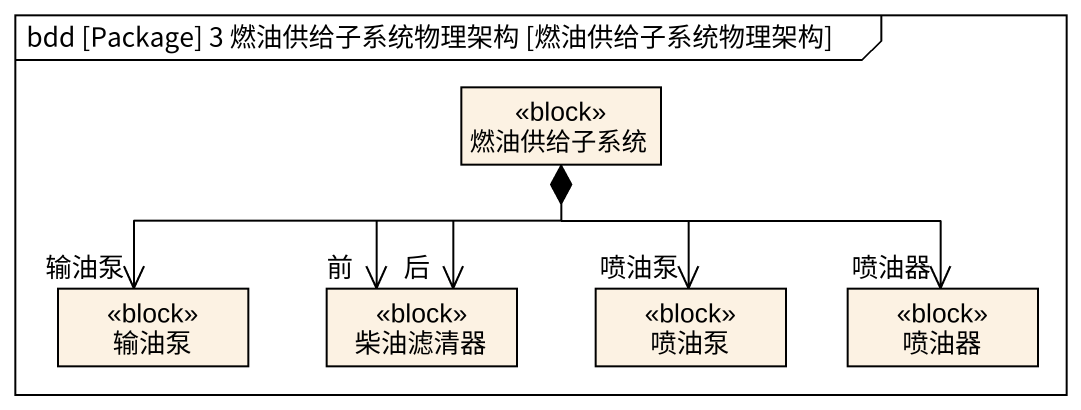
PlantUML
@startuml
mainframe bdd [Package] 3 燃油供给子系统物理架构 [燃油供给子系统物理架构]
hide circle
hide empty members
class 燃油供给子系统 <<block>>
class 输油泵 <<block>>
class 柴油滤清器 <<block>>
class 喷油泵 <<block>>
class 喷油器 <<block>>
燃油供给子系统 *-left-> "输油泵" 输油泵
燃油供给子系统 *--> "前" 柴油滤清器
燃油供给子系统 *--> "后" 柴油滤清器
燃油供给子系统 *--> "喷油泵" 喷油泵
燃油供给子系统 *-right-> "喷油器" 喷油器
@enduml
